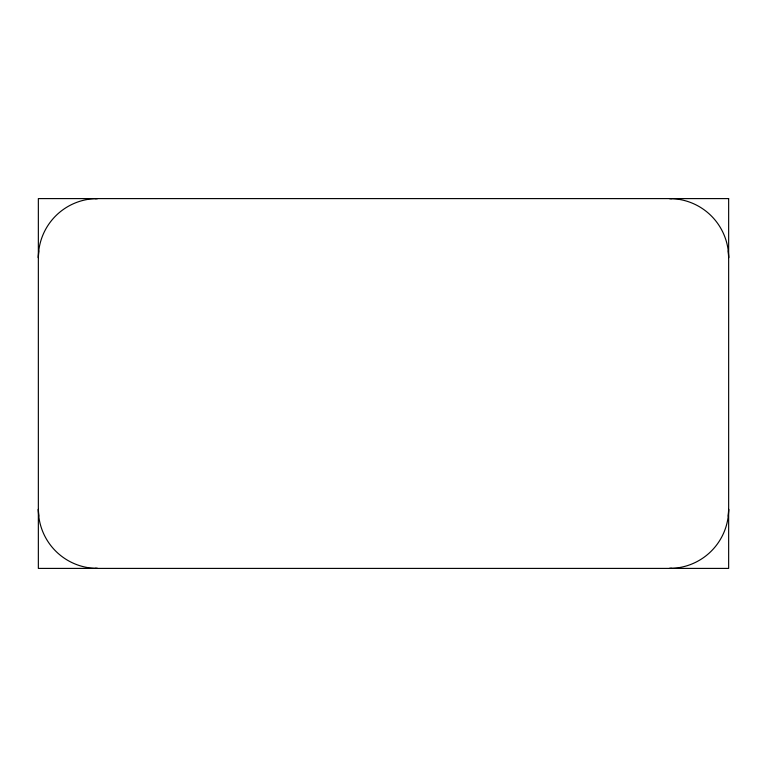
<?xml version="1.0" encoding="UTF-8"?>
<svg xmlns="http://www.w3.org/2000/svg" width="767" height="767" viewBox="0 0 767 767"><rect width="100%" height="100%" fill="white"/><g stroke="black" fill="none" stroke-linecap="round" stroke-linejoin="round"><path stroke-width="1.15" d="M38.762 250.809L38.35 257.77A59.164 59.164 0 0 1 97.524 198.595L95.194 198.653M728.238 516.191L728.65 509.23A59.164 59.164 0 0 1 669.476 568.405L671.806 568.347M671.806 198.653L669.486 198.595A59.164 59.164 0 0 1 728.65 257.77L728.238 250.809M95.194 568.347L97.514 568.405A59.164 59.164 0 0 1 38.35 509.23L38.762 516.191M728.65 198.595L38.35 198.595L38.35 568.405L728.65 568.405L728.65 198.595"/></g></svg>
